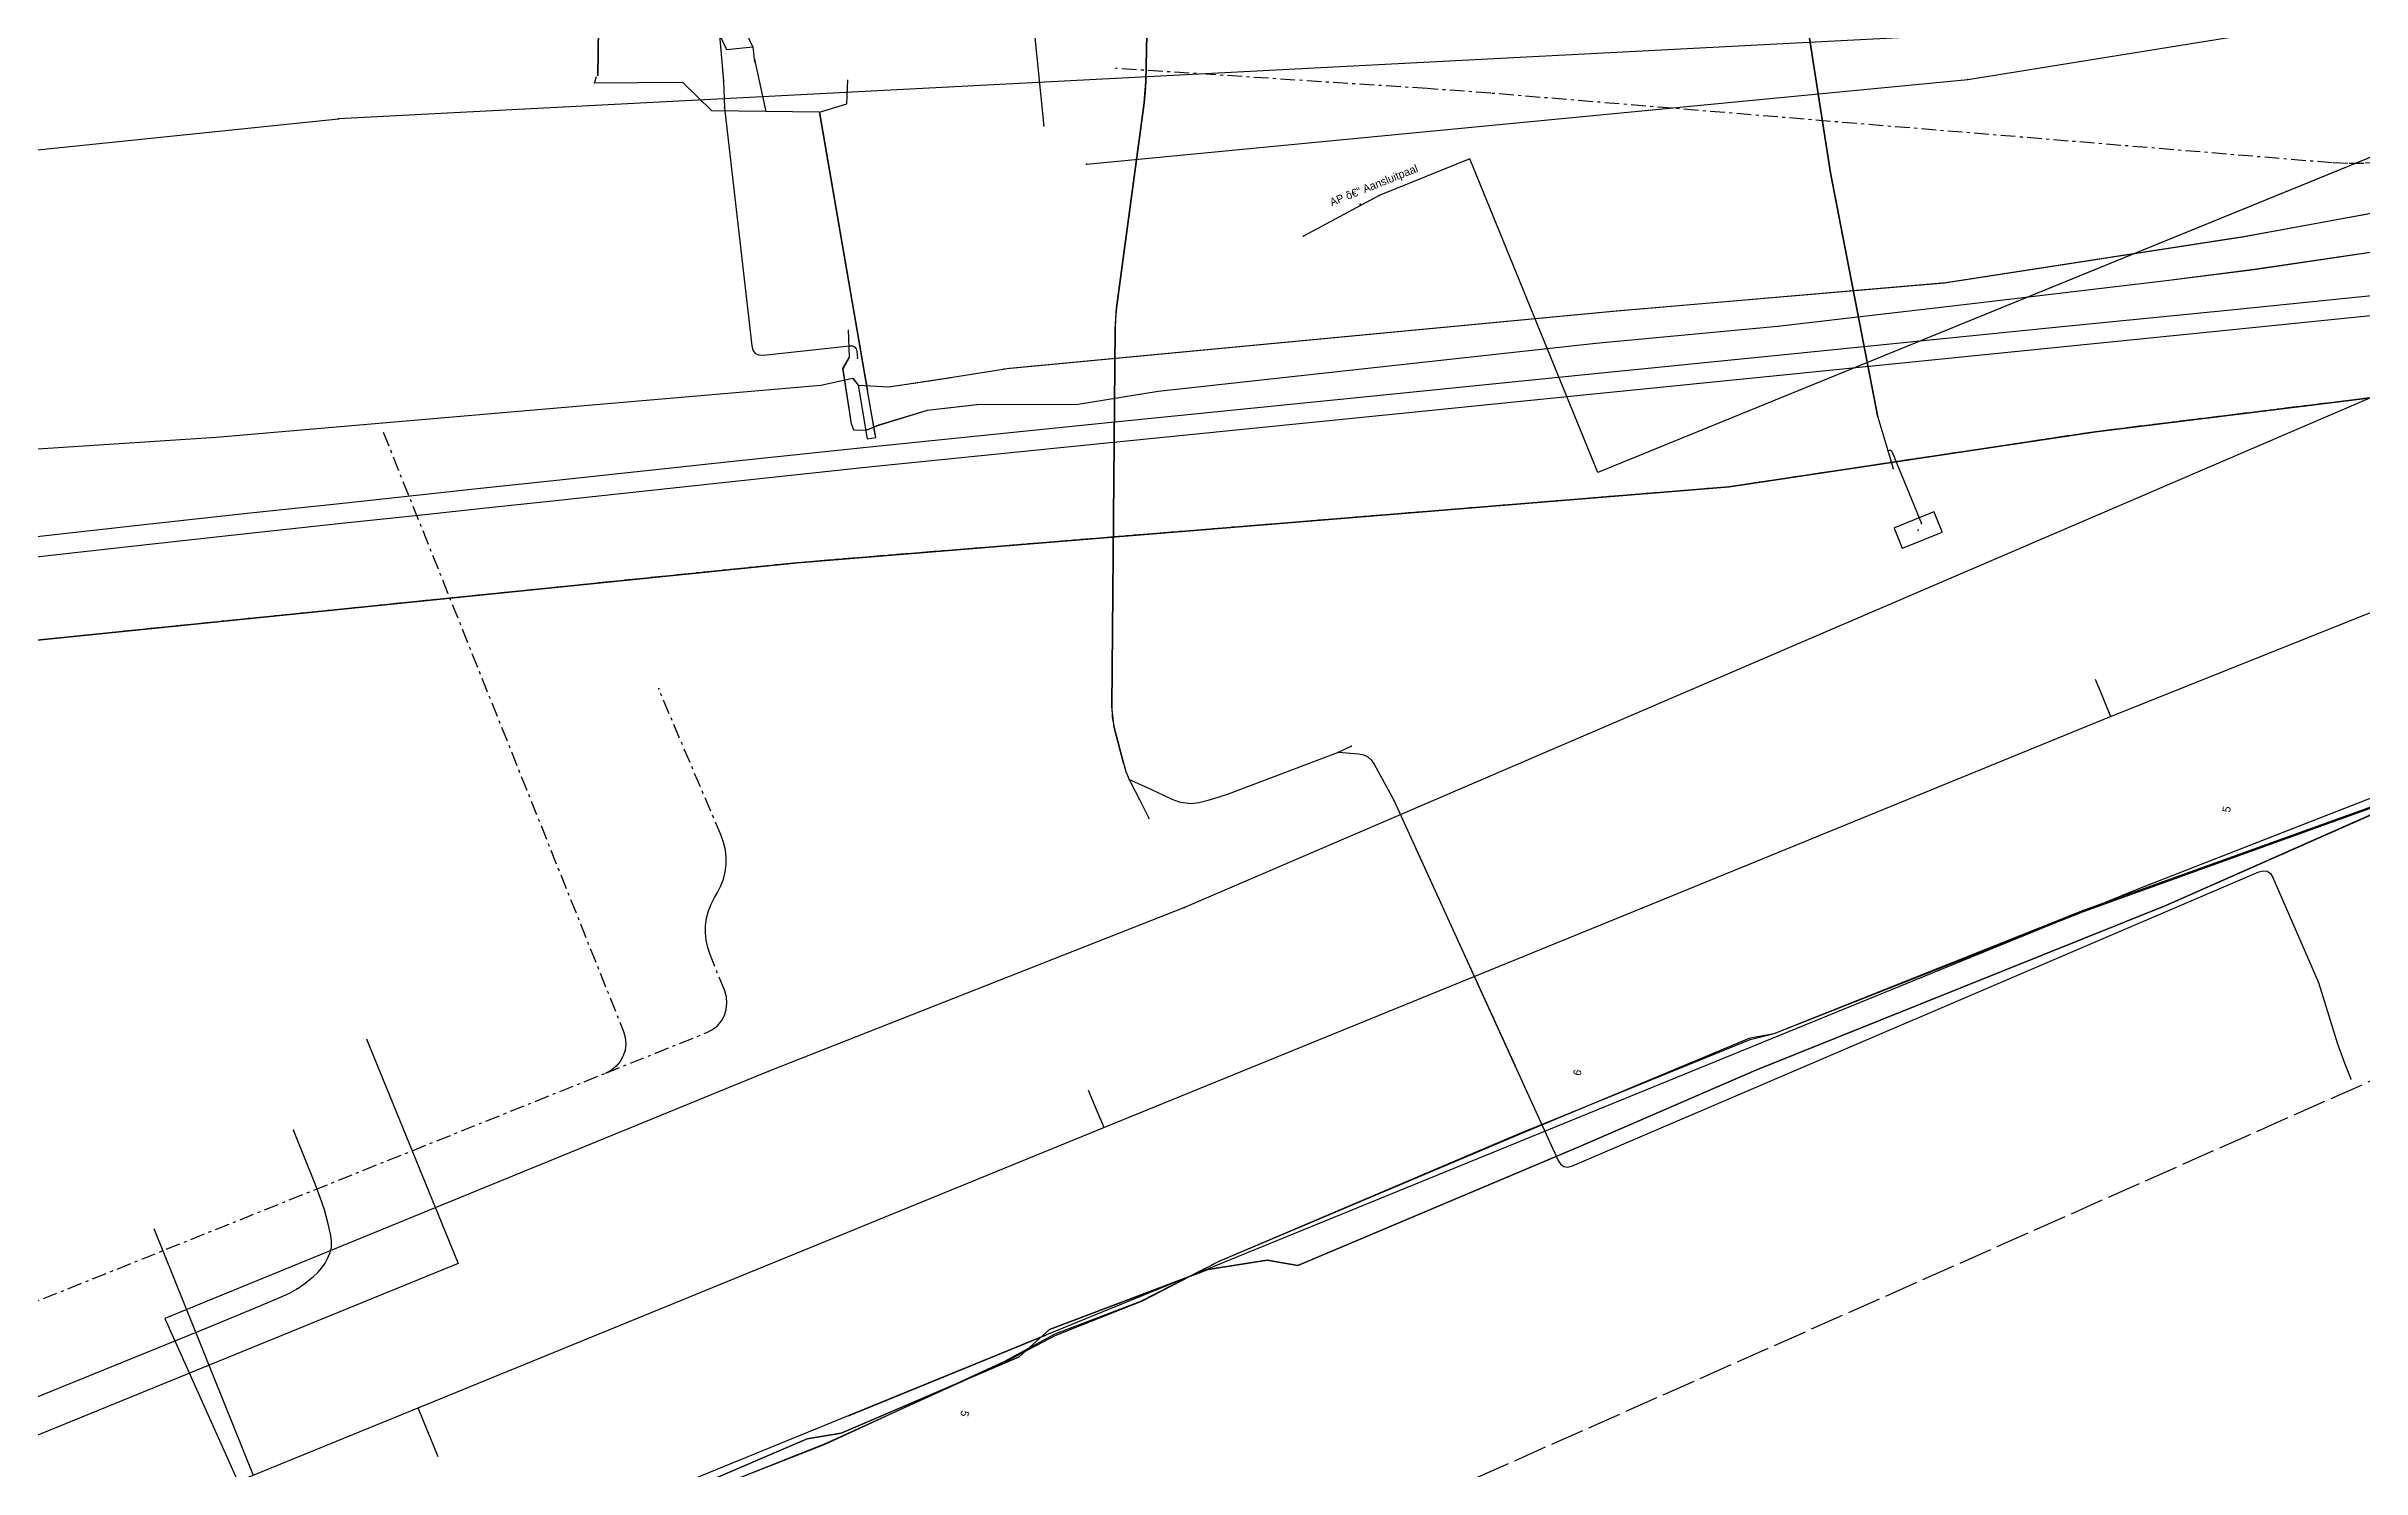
# Model space of a CAD drawing. Header units: metres. Extents: x -529 to 260, y -315 to 217.
# Drawn here: x 49.6 to 136.5, y -60.3 to -6.9 of the extents above; entities that cross this region are included whole.
import ezdxf

# ---------------------------------------------------------------- set-up
doc = ezdxf.new("R2010")
doc.units = ezdxf.units.M
doc.linetypes.add('DASHED', pattern=[1.524, 1.27, -0.254])
doc.linetypes.add('DISUSED', pattern=[0.9943, 0.55, -0.1666, 0.1111, -0.1666])
for name, color, linetype, true_color in [('GM0772_ELS_Elektriciteitskabel', 7, 'Continuous', 0x960000), ('GM0772_ELS_Mantelbuis', 7, 'Continuous', 0x960000), ('GM0772_GWA_Appurtenance', 7, 'Continuous', 0xba38a8), ('GM0772_GWA_Rioolleiding', 7, 'Continuous', 0xba38a8), ('KA0000_OVG_Orientatiepolygoon', 7, 'Continuous', 0xff00ff), ('KL1001_WAT_Appurtenance', 7, 'Continuous', 0x0000ff), ('KL1001_WAT_Waterleiding', 7, 'Continuous', 0x0000ff), ('KL1010_DAT_Telecommunicatiekabel', 7, 'Continuous', 0x00ff00), ('KL1011_DAT_Appurtenance', 7, 'Continuous', 0x00ff00), ('KL1011_DAT_Duct', 7, 'Continuous', 0x00ff00), ('KL1011_DAT_Kabelbed', 7, 'Continuous', 0x00ff00), ('KL1031_ELS_Appurtenance', 7, 'Continuous', 0x960000), ('KL1031_ELS_Duct', 7, 'Continuous', 0x960000), ('KL1031_ELS_Elektriciteitskabel', 7, 'Continuous', 0x960000), ('KL1031_ELS_ExtraDetailinfo', 7, 'Continuous', 0x960000), ('KL1031_ELS_ExtraGeometrie', 7, 'Continuous', 0x960000), ('KL1031_ELS_Kast', 7, 'Continuous', 0x960000), ('KL1031_ELS_Mantelbuis', 7, 'Continuous', 0x960000), ('KL1031_EMS_Appurtenance', 7, 'Continuous', 0xc80000), ('KL1031_EMS_Elektriciteitskabel', 7, 'Continuous', 0xc80000), ('KL1051_DAT_Annotatie', 7, 'Continuous', 0xffffff), ('KL1051_DAT_Appurtenance', 7, 'Continuous', 0x00ff00), ('KL1051_DAT_Kabelbed', 7, 'Continuous', 0x00ff00), ('KL1051_DAT_Mantelbuis', 7, 'Continuous', 0x00ff00), ('KL1233_WRM_ThermischePijpleiding', 7, 'Continuous', 0x008080), ('KL1648_DAT_Telecommunicatiekabel', 7, 'Continuous', 0x00ff00)]:
    doc.layers.add(name, color=color, linetype=linetype, true_color=true_color)

msp = doc.modelspace()

# ---------------------------------------------------------------- linework, layer by layer
at = {"layer": 'GM0772_ELS_Elektriciteitskabel', "linetype": 'CONTINUOUS'}
for points in [[(79.901, -19.327), (80.1, -19.583), (81.25, -19.645), (83.406, -19.324), (85.782, -18.949), (108.553, -16.795), (120.878, -15.738), (132.069, -14.015), (139.671, -12.618), (155.877, -9.282), (164.206, -7.338), (173.187, -7.838), (173.229, -7.341), (169.601, 5.523)], [(70.33, -7.972), (70.425, -0.83), (78.855, 0.455), (87.835, 0.99), (87.881, 0.795)], [(76.153, -6.884), (74.909, -4.262), (73.914, -4.361), (75.159, -6.986), (76.153, -6.884)], [(-20.912, -5.652), (-18.611, -5.825), (-17.865, -16.037), (-14.274, -23.93), (-11.693, -26.049), (-9.297, -26.081), (23.541, -24.179), (44.314, -22.304), (56.011, -21.54), (78.703, -19.583), (79.901, -19.327)], [(76.153, -6.884), (76.209, -7.459)], [(76.193, -7.292), (76.633, -9.312)], [(78.656, -9.338), (74.61, -9.285), (73.519, -8.218), (70.203, -8.242), (70.286, -7.996)], [(78.656, -9.338), (79.681, -9.028), (79.719, -8.119)], [(78.656, -9.338), (80.458, -19.795)], [(79.909, -19.337), (80.1, -19.583), (80.439, -21.6), (80.76, -21.546), (80.458, -19.795)], [(80.458, -19.795), (80.413, -19.465)]]:
    msp.add_lwpolyline(points, dxfattribs=at)
at = {"layer": 'GM0772_ELS_Mantelbuis', "linetype": 'CONTINUOUS'}
for points in [[(87.085, -9.87), (85.643, 4.386)], [(70.426, -0.802), (70.33, -7.972)], [(85.56, -18.969), (108.439, -16.805), (120.925, -15.732), (132.178, -13.996), (139.779, -12.598), (156.079, -9.237), (164.64, -7.238)], [(80.743, -21.451), (78.656, -9.338)], [(-9.154, -26.073), (23.542, -24.179), (44.314, -22.304), (56.011, -21.54), (78.702, -19.583)], [(81.25, -19.645), (83.608, -19.295)]]:
    msp.add_lwpolyline(points, dxfattribs=at)
at = {"layer": 'GM0772_GWA_Appurtenance'}
for p in [(121.755, -8.104), (60.601, -9.586), (88.678, -11.291)]:
    msp.add_point(p, dxfattribs=at)
at = {"layer": 'GM0772_GWA_Rioolleiding', "linetype": 'CONTINUOUS'}
for points in [[(121.755, -8.104), (163.145, -1.425)], [(122.54, -6.374), (60.601, -9.586)], [(88.678, -11.291), (121.755, -8.104)], [(-27.831, -18.694), (60.601, -9.586)]]:
    msp.add_lwpolyline(points, dxfattribs=at)
at = {"layer": 'KA0000_OVG_Orientatiepolygoon', "linetype": 'DASHED'}
msp.add_lwpolyline([(212.467, 216.691), (-371.799, 183.859), (-469.178, -314.621), (251.501, 5.16), (212.467, 216.691)], close=True, dxfattribs=at)
at = {"layer": 'KL1001_WAT_Appurtenance'}
for p in [(126.658, -30.913), (109.544, -39.201), (89.196, -47.136), (63.961, -58.9)]:
    msp.add_point(p, dxfattribs=at)
at = {"layer": 'KL1001_WAT_Waterleiding', "linetype": 'CONTINUOUS'}
for points in [[(127.11, -32.027), (175.027, -12.86)], [(126.658, -30.913), (126.546, -30.637)], [(126.658, -30.913), (127.11, -32.027)], [(109.544, -39.201), (127.11, -32.027)], [(89.326, -47.449), (102.886, -41.918), (109.544, -39.201)], [(89.196, -47.136), (88.751, -46.065)], [(63.588, -57.97), (89.326, -47.449)], [(89.196, -47.136), (89.326, -47.449)], [(53.67, -51.241), (57.395, -60.498)], [(48.773, -64.019), (57.395, -60.498), (59.903, -59.475), (63.588, -57.97)], [(63.961, -58.9), (63.588, -57.97)], [(64.336, -59.81), (64.144, -59.352), (63.961, -58.9)]]:
    msp.add_lwpolyline(points, dxfattribs=at)
at = {"layer": 'KL1010_DAT_Telecommunicatiekabel', "linetype": 'CONTINUOUS'}
for points in [[(70.987, -62.424), (78.865, -59.341), (85.604, -56.222), (87.496, -55.193), (90.719, -53.967), (93.634, -52.486), (104.836, -47.741), (113.583, -44.079), (114.491, -43.923), (126.129, -39.279), (138.702, -34.761), (163.614, -24.752), (164.419, -24.25), (170.353, -21.633), (176.836, -18.823), (177.219, -18.361), (178.241, -17.91), (179.394, -18.086), (185.213, -15.764), (189.318, -14.1)], [(71.039, -62.432), (78.88, -59.317), (85.617, -56.253), (87.498, -55.258), (90.777, -53.955), (93.659, -52.473), (104.858, -47.701), (113.588, -44.143), (114.483, -43.919), (126.135, -39.329), (138.715, -34.804), (163.6, -24.797), (164.44, -24.252), (170.353, -21.639), (176.818, -18.821), (177.197, -18.326), (178.224, -17.892), (179.379, -18.12), (185.201, -15.772), (189.31, -14.078)]]:
    msp.add_lwpolyline(points, dxfattribs=at)
at = {"layer": 'KL1011_DAT_Appurtenance'}
for p in [(92.354, -39.192), (76.72, -45.347)]:
    msp.add_point(p, dxfattribs=at)
at = {"layer": 'KL1011_DAT_Duct', "linetype": 'CONTINUOUS'}
for points in [[(179.023, -15.33), (176.096, -8.148), (154.053, -12.678), (92.354, -39.192)], [(92.354, -39.192), (76.72, -45.347)], [(76.72, -45.347), (54.075, -54.616), (59.55, -66.817)]]:
    msp.add_lwpolyline(points, dxfattribs=at)
at = {"layer": 'KL1011_DAT_Kabelbed', "linetype": 'CONTINUOUS'}
for points in [[(179.023, -15.33), (176.096, -8.148), (154.053, -12.678), (92.354, -39.192)], [(92.354, -39.192), (76.72, -45.347)], [(76.72, -45.347), (54.075, -54.616), (59.55, -66.817)]]:
    msp.add_lwpolyline(points, dxfattribs=at)
at = {"layer": 'KL1031_ELS_Appurtenance'}
for p in [(75.049, -8.173), (75.087, -9.178), (80.081, -18.574), (118.749, -22.033), (118.949, -22.709), (120.01, -24.775), (98.13, -33.357), (98.607, -33.141), (90.279, -34.387), (90.649, -35.116), (100.21, -35.157), (91.015, -35.837), (134.915, -42.012), (136.129, -45.623), (58.909, -47.555), (59.044, -53.506)]:
    msp.add_point(p, dxfattribs=at)
at = {"layer": 'KL1031_ELS_Duct', "linetype": 'CONTINUOUS'}
for points in [[(90.059, -33.77), (89.715, -32.436), (89.619, -31.649), (89.749, -17.473), (89.805, -16.677), (90.833, -8.982), (90.895, -8.186), (91.173, 4.799), (91.232, 5.595), (92.721, 17.65)], [(112.335, 15.735), (116.604, -11.618), (118.379, -20.785)]]:
    msp.add_lwpolyline(points, dxfattribs=at)
at = {"layer": 'KL1031_ELS_Elektriciteitskabel', "linetype": 'CONTINUOUS'}
for points in [[(116.935, 15.041), (112.275, 16.12), (116.604, -11.618), (118.379, -20.785), (118.749, -22.033)], [(73.386, 10.985), (75.049, -8.173)], [(91.173, 4.799), (90.895, -8.186), (90.875, -8.584), (90.833, -8.982), (89.805, -16.677), (89.765, -17.075), (89.749, -17.473), (89.619, -31.649), (89.641, -32.046), (89.715, -32.436), (90.059, -33.77), (90.155, -34.084), (90.279, -34.387)], [(75.049, -8.173), (75.087, -9.178)], [(75.087, -9.178), (76.108, -18.105), (76.153, -18.276), (76.242, -18.392), (76.374, -18.452), (76.551, -18.459), (79.777, -18.102), (79.889, -18.105), (79.971, -18.144), (80.026, -18.217), (80.054, -18.324), (80.081, -18.574)], [(118.749, -22.033), (118.804, -22.02), (118.851, -22.027), (118.889, -22.055), (118.918, -22.105), (120.01, -24.775)], [(118.749, -22.033), (118.949, -22.709)], [(90.279, -34.387), (90.929, -34.672), (91.563, -34.97), (91.877, -35.127), (92.157, -35.226), (92.304, -35.256), (92.596, -35.284), (92.888, -35.246), (93.237, -35.16), (93.621, -35.053), (93.999, -34.923), (98.13, -33.357)], [(98.13, -33.357), (98.607, -33.141)], [(98.13, -33.357), (98.884, -33.42), (99.07, -33.457), (99.231, -33.533), (99.365, -33.65), (99.474, -33.806), (100.21, -35.157)], [(90.279, -34.387), (90.341, -34.513), (90.649, -35.116)], [(90.649, -35.116), (91.015, -35.837)], [(100.21, -35.157), (106.376, -48.687), (106.472, -48.837), (106.593, -48.92), (106.739, -48.939), (106.911, -48.894), (132.679, -37.857), (132.85, -37.811), (132.995, -37.83), (133.114, -37.915), (133.207, -38.066), (134.915, -42.012)], [(134.915, -42.012), (135.632, -44.315), (135.902, -45.067), (136.129, -45.623)], [(59.044, -53.506), (59.297, -53.336), (59.537, -53.148), (59.661, -53.041), (59.822, -52.889), (59.966, -52.723), (60.093, -52.543), (60.202, -52.349), (60.284, -52.145), (60.329, -51.937), (60.338, -51.724), (60.311, -51.506), (60.199, -51.022), (60.066, -50.545), (59.911, -50.073), (59.736, -49.609), (58.909, -47.555)], [(41.581, -60.685), (55.752, -54.93), (57.599, -54.165), (58.511, -53.78), (58.783, -53.652), (59.044, -53.506)]]:
    msp.add_lwpolyline(points, dxfattribs=at)
at = {"layer": 'KL1031_ELS_ExtraDetailinfo', "linetype": 'CONTINUOUS'}
for points in [[(90.059, -33.77), (89.715, -32.436), (89.619, -31.649), (89.749, -17.473), (89.805, -16.677), (90.833, -8.982), (90.895, -8.186), (91.173, 4.799), (91.232, 5.595), (92.721, 17.65)], [(112.335, 15.735), (116.604, -11.618), (118.379, -20.785)]]:
    msp.add_lwpolyline(points, dxfattribs=at)
at = {"layer": 'KL1031_ELS_ExtraGeometrie', "linetype": 'CONTINUOUS'}
msp.add_lwpolyline([(120.794, -25.099), (120.796, -25.09), (120.494, -24.349), (120.485, -24.343), (118.998, -24.946), (118.992, -24.955), (119.294, -25.7), (119.303, -25.706), (120.794, -25.1), (120.794, -25.099)], close=True, dxfattribs=at)
at = {"layer": 'KL1031_ELS_Kast'}
msp.add_point((119.894, -25.024), dxfattribs=at)
at = {"layer": 'KL1031_ELS_Mantelbuis', "linetype": 'CONTINUOUS'}
for points in [[(118.379, -20.785), (116.604, -11.618), (112.335, 15.735)], [(101.027, -36.951), (104.759, -45.136)]]:
    msp.add_lwpolyline(points, dxfattribs=at)
at = {"layer": 'KL1031_EMS_Appurtenance'}
msp.add_point((72.616, -30.988), dxfattribs=at)
at = {"layer": 'KL1031_EMS_Elektriciteitskabel', "linetype": 'DISUSED'}
for points in [[(169.07, -5.508), (137.805, -11.126), (137.215, -11.213), (136.62, -11.26), (136.024, -11.269), (135.428, -11.239), (103.853, -8.627), (101.46, -8.451), (89.758, -7.693)], [(169.07, -5.508), (137.805, -11.126), (137.215, -11.213), (136.62, -11.26), (136.024, -11.269), (135.428, -11.239), (103.853, -8.627), (101.46, -8.451), (89.758, -7.693)], [(145.061, -19.044), (126.546, -21.332), (112.796, -23.402), (77.819, -26.249), (40.051, -30.098)], [(62.277, -21.353), (71.297, -43.848), (71.363, -44.074), (71.383, -44.308), (71.357, -44.542), (71.286, -44.766), (71.173, -44.972), (71.022, -45.152), (70.839, -45.299), (70.629, -45.408)], [(70.629, -45.408), (74.426, -43.886), (74.635, -43.777), (74.818, -43.63), (74.97, -43.45), (75.083, -43.243), (75.154, -43.019), (75.179, -42.785), (75.159, -42.55), (75.093, -42.324), (74.546, -40.961), (74.458, -40.697), (74.4, -40.424), (74.373, -40.148), (74.378, -39.869), (74.416, -39.592), (74.484, -39.323), (74.583, -39.062), (74.711, -38.814), (74.82, -38.631), (74.947, -38.384), (75.044, -38.125), (75.111, -37.855), (75.145, -37.58), (75.147, -37.302), (75.117, -37.026), (75.054, -36.755), (74.96, -36.494), (72.616, -30.988)], [(33.83, -60.164), (70.629, -45.408)], [(33.83, -60.164), (70.629, -45.408)]]:
    msp.add_lwpolyline(points, dxfattribs=at)
at = {"layer": 'KL1031_EMS_Elektriciteitskabel', "linetype": 'CONTINUOUS'}
for points in [[(145.061, -19.044), (126.546, -21.332), (112.796, -23.402), (77.819, -26.249), (40.051, -30.098)], [(145.061, -19.044), (126.546, -21.332), (112.796, -23.402), (77.819, -26.249), (40.051, -30.098)], [(145.061, -19.044), (126.546, -21.332), (112.796, -23.402), (77.819, -26.249), (40.051, -30.098)], [(145.061, -19.044), (126.546, -21.332), (112.796, -23.402), (77.819, -26.249), (40.051, -30.098)], [(145.061, -19.044), (126.546, -21.332), (112.796, -23.402), (77.819, -26.249), (40.051, -30.098)], [(145.061, -19.044), (126.546, -21.332), (112.796, -23.402), (77.819, -26.249), (40.051, -30.098)], [(40.051, -30.098), (77.819, -26.249), (112.796, -23.402), (126.546, -21.332), (145.061, -19.044)], [(145.061, -19.044), (126.546, -21.332), (112.796, -23.402), (77.819, -26.249), (40.051, -30.098)]]:
    msp.add_lwpolyline(points, dxfattribs=at)
at = {"layer": 'KL1051_DAT_Appurtenance'}
for p in [(98.95, -12.788), (99.659, -12.461), (96.814, -13.992), (61.658, -44.158)]:
    msp.add_point(p, dxfattribs=at)
at = {"layer": 'KL1051_DAT_Kabelbed', "linetype": 'CONTINUOUS'}
for points in [[(190.789, -21.779), (189.061, -17.543), (184.941, -15.5), (180.394, -13.243), (176.338, -11.231), (174.907, -10.521), (158.326, -2.268), (156.2, -3.133), (107.873, -22.866), (103.068, -11.089), (99.659, -12.461)], [(189.061, -17.543), (184.945, -15.498), (158.326, -2.268), (107.873, -22.866), (103.068, -11.089), (99.659, -12.461)], [(99.659, -12.461), (96.814, -13.992)], [(139.55, -34.044), (128.134, -38.499), (77.344, -59.248), (60.283, -66.215)], [(135.854, -35.487), (128.359, -38.411)], [(61.658, -44.158), (65.09, -52.554), (-2.554, -80.176), (-2.554, -80.176)], [(79.74, -58.269), (87.146, -55.245)]]:
    msp.add_lwpolyline(points, dxfattribs=at)
at = {"layer": 'KL1051_DAT_Mantelbuis', "linetype": 'CONTINUOUS'}
for points in [[(135.854, -35.487), (128.359, -38.411)], [(135.854, -35.487), (128.359, -38.411)], [(79.74, -58.269), (87.146, -55.245)], [(79.74, -58.269), (87.146, -55.245)]]:
    msp.add_lwpolyline(points, dxfattribs=at)
at = {"layer": 'KL1233_WRM_ThermischePijpleiding', "linetype": 'CONTINUOUS'}
for points in [[(47.358, -25.482), (53.193, -24.828), (57.169, -24.392), (60.518, -24.033), (63.753, -23.688), (65.931, -23.455), (68.663, -23.163), (75.524, -22.429), (80.421, -21.906), (89.362, -20.997), (100.077, -19.92), (107.632, -19.162), (114.872, -18.435), (125.05, -17.413), (131.499, -16.765), (138.272, -16.078)], [(47.441, -26.228), (53.275, -25.573), (57.25, -25.138), (60.598, -24.779), (63.832, -24.434), (66.011, -24.2), (68.742, -23.909), (75.604, -23.175), (80.499, -22.651), (89.437, -21.743), (100.152, -20.667), (107.707, -19.909), (114.946, -19.181), (125.124, -18.159), (131.575, -17.51), (138.352, -16.824)]]:
    msp.add_lwpolyline(points, dxfattribs=at)
at = {"layer": 'KL1648_DAT_Telecommunicatiekabel', "linetype": 'CONTINUOUS'}
for points in [[(138.306, -14.394), (132.499, -15.248), (129.198, -15.666), (121.605, -16.569), (114.616, -17.382), (107.788, -18.025), (91.366, -19.818), (88.356, -20.313), (84.563, -20.321), (82.696, -20.532), (80.862, -21.092), (80.394, -21.289), (79.942, -21.27), (79.855, -21.036), (79.532, -18.964), (79.78, -18.534)], [(138.306, -14.394), (132.499, -15.248), (129.198, -15.666), (121.605, -16.569), (114.616, -17.382), (107.788, -18.025), (91.366, -19.818), (88.356, -20.313), (84.563, -20.321), (82.696, -20.532), (80.862, -21.092), (80.394, -21.289), (79.942, -21.27), (79.855, -21.036), (79.532, -18.964), (79.78, -18.534)], [(138.303, -14.394), (132.503, -15.251), (129.197, -15.668), (121.604, -16.572), (114.613, -17.378), (107.792, -18.025), (91.362, -19.816), (88.355, -20.311), (84.564, -20.326), (82.694, -20.53), (80.864, -21.093), (80.392, -21.286), (79.937, -21.272), (79.858, -21.038), (79.535, -18.966), (79.779, -18.531), (79.746, -17.505)], [(184.215, -19.049), (183.045, -16.889), (182.027, -16.124), (181.042, -16.318), (177.722, -17.652), (176.149, -18.337), (174.334, -19.434), (164.185, -23.846), (143.654, -32.444), (139.729, -34.453), (129.184, -39.119), (113.802, -45.298), (107.129, -48.186), (96.604, -52.631), (95.457, -52.435), (93.231, -52.782), (87.283, -55.036), (86.146, -56.061), (79.466, -58.924), (78.192, -59.137), (69.73, -62.772), (63.788, -65.137), (60.335, -66.423)], [(184.215, -19.049), (183.045, -16.889), (182.027, -16.124), (181.042, -16.318), (177.722, -17.652), (176.149, -18.337), (174.334, -19.434), (164.185, -23.846), (143.633, -32.448), (143.654, -32.444), (139.729, -34.453), (129.184, -39.119), (113.802, -45.298), (107.129, -48.186), (96.604, -52.631), (95.457, -52.435), (93.231, -52.782), (87.283, -55.036), (86.146, -56.061), (79.466, -58.924), (78.192, -59.137), (69.73, -62.772), (63.788, -65.137), (60.335, -66.423)], [(60.34, -66.421), (63.792, -65.138), (69.727, -62.77), (78.193, -59.134), (79.466, -58.929), (86.142, -56.058), (87.289, -55.034), (93.235, -52.779), (95.454, -52.436), (96.602, -52.633), (107.129, -48.186), (113.804, -45.301), (129.182, -39.12), (139.732, -34.458), (143.655, -32.449), (164.183, -23.846), (174.329, -19.435), (176.151, -18.334), (177.727, -17.653), (181.04, -16.319), (182.03, -16.127), (183.046, -16.891), (184.264, -19.042)]]:
    msp.add_lwpolyline(points, dxfattribs=at)

# ---------------------------------------------------------------- texts
at = {"layer": 'KL1051_DAT_Annotatie', "char_height": 0.3, "attachment_point": 7}
for s, insert, rotation in [('AP â€“ Aansluitpaal', (97.91, -12.957), 21.863), ('5', (131.598, -35.645), 79.363), ('6', (107.228, -45.527), 78.463), ('5', (83.972, -58.052), 258.463)]:
    msp.add_mtext(s, dxfattribs=dict(at, insert=insert, rotation=rotation))

doc.saveas('drawing.dxf')
